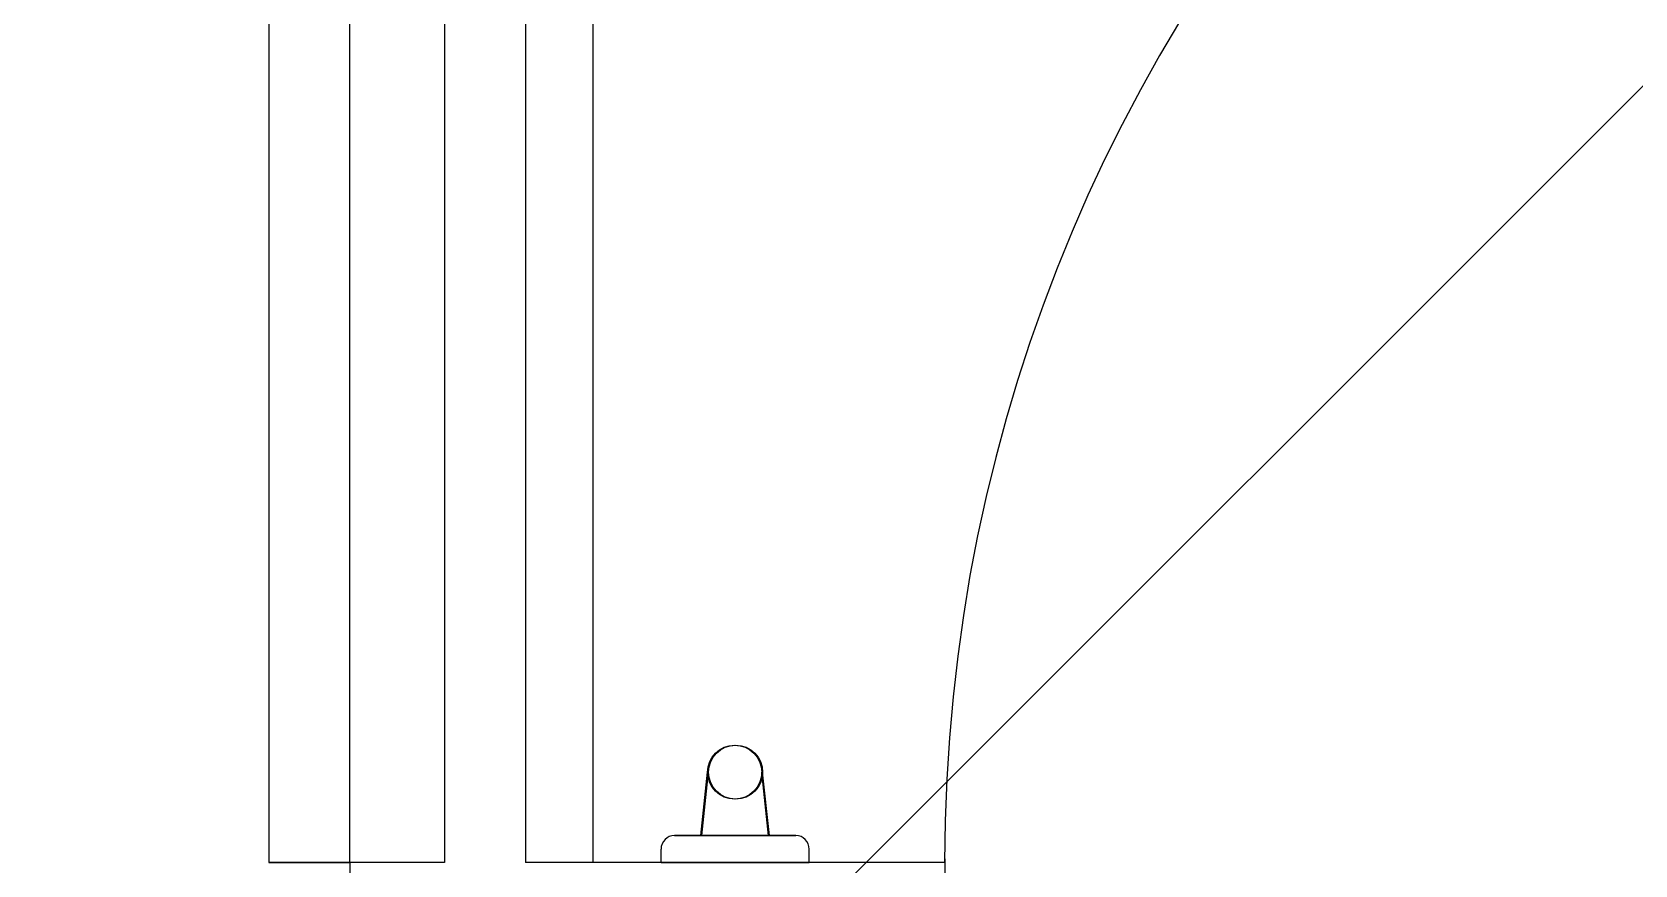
# Model space of a CAD drawing. Header units: millimetres. Extents: x 732 to 1037, y 127 to 299.
# Drawn here: x 735.025 to 735.618, y 282.617 to 282.925 of the extents above; entities that cross this region are included whole.
import ezdxf

# ---------------------------------------------------------------- set-up
doc = ezdxf.new("R2010")
doc.units = ezdxf.units.MM
doc.layers.add('I-ARQ', color=8, linetype='Continuous')

# ---------------------------------------------------------------- blocks, each defined once
blk = doc.blocks.new('A$C4CA24491')
at = {"layer": 'I-ARQ', "color": 2}
blk.add_line((0, 6.58942), (12.4561, 19.04552), dxfattribs=at)

msp = doc.modelspace()

# ---------------------------------------------------------------- linework, layer by layer
at = {"layer": 'I-ARQ'}
for p, q in [((735.17758, 283.82753), (735.17758, 282.61753)), ((735.20758, 283.82753), (735.20758, 282.61753)), ((735.11258, 283.21753), (735.11258, 282.61753)), ((735.14258, 282.61753), (735.14258, 283.21753)), ((735.23258, 282.61753), (735.23258, 283.09734)), ((735.27238, 282.62753), (735.27491, 282.65099)), ((735.27273, 282.62753), (735.27526, 282.65099)), ((735.29744, 282.62753), (735.29491, 282.65099)), ((735.29778, 282.62753), (735.29526, 282.65099)), ((735.3075, 282.62753), (735.26267, 282.62753)), ((735.26267, 282.62753), (735.3075, 282.62753)), ((735.25767, 282.61753), (735.25767, 282.62253)), ((735.25767, 282.61753), (735.25767, 282.62253)), ((735.3125, 282.61753), (735.3125, 282.62253)), ((735.3125, 282.61753), (735.3125, 282.62253)), ((735.17758, 282.61753), (735.11258, 282.61753)), ((735.11258, 282.61753), (735.14258, 282.61753)), ((735.14258, 282.61753), (735.14258, 282.57753)), ((735.36258, 282.61753), (735.20758, 282.61753)), ((735.3125, 282.61753), (735.25767, 282.61753)), ((735.25767, 282.61753), (735.3125, 282.61753)), ((735.36259, 282.61891), (735.36259, 282.57753))]:
    msp.add_line(p, q, dxfattribs=at)
for centre in [(735.28491, 282.65099), (735.28526, 282.65099)]:
    msp.add_circle(centre, 0.01, dxfattribs=at)
for centre, radius, start, end in [((735.14258, 282.61753), 0.6, 90, 180), ((735.96258, 282.61753), 0.6, 90, 180), ((735.26267, 282.62253), 0.005, 90, 180), ((735.26267, 282.62253), 0.005, 90, 180), ((735.3075, 282.62253), 0.005, 0, 90), ((735.3075, 282.62253), 0.005, 360, 90)]:
    msp.add_arc(centre, radius, start, end, dxfattribs=at)

# ---------------------------------------------------------------- block references
msp.add_blockref('A$C4CA24491', (733.63258, 274.32726))

doc.saveas('drawing.dxf')
